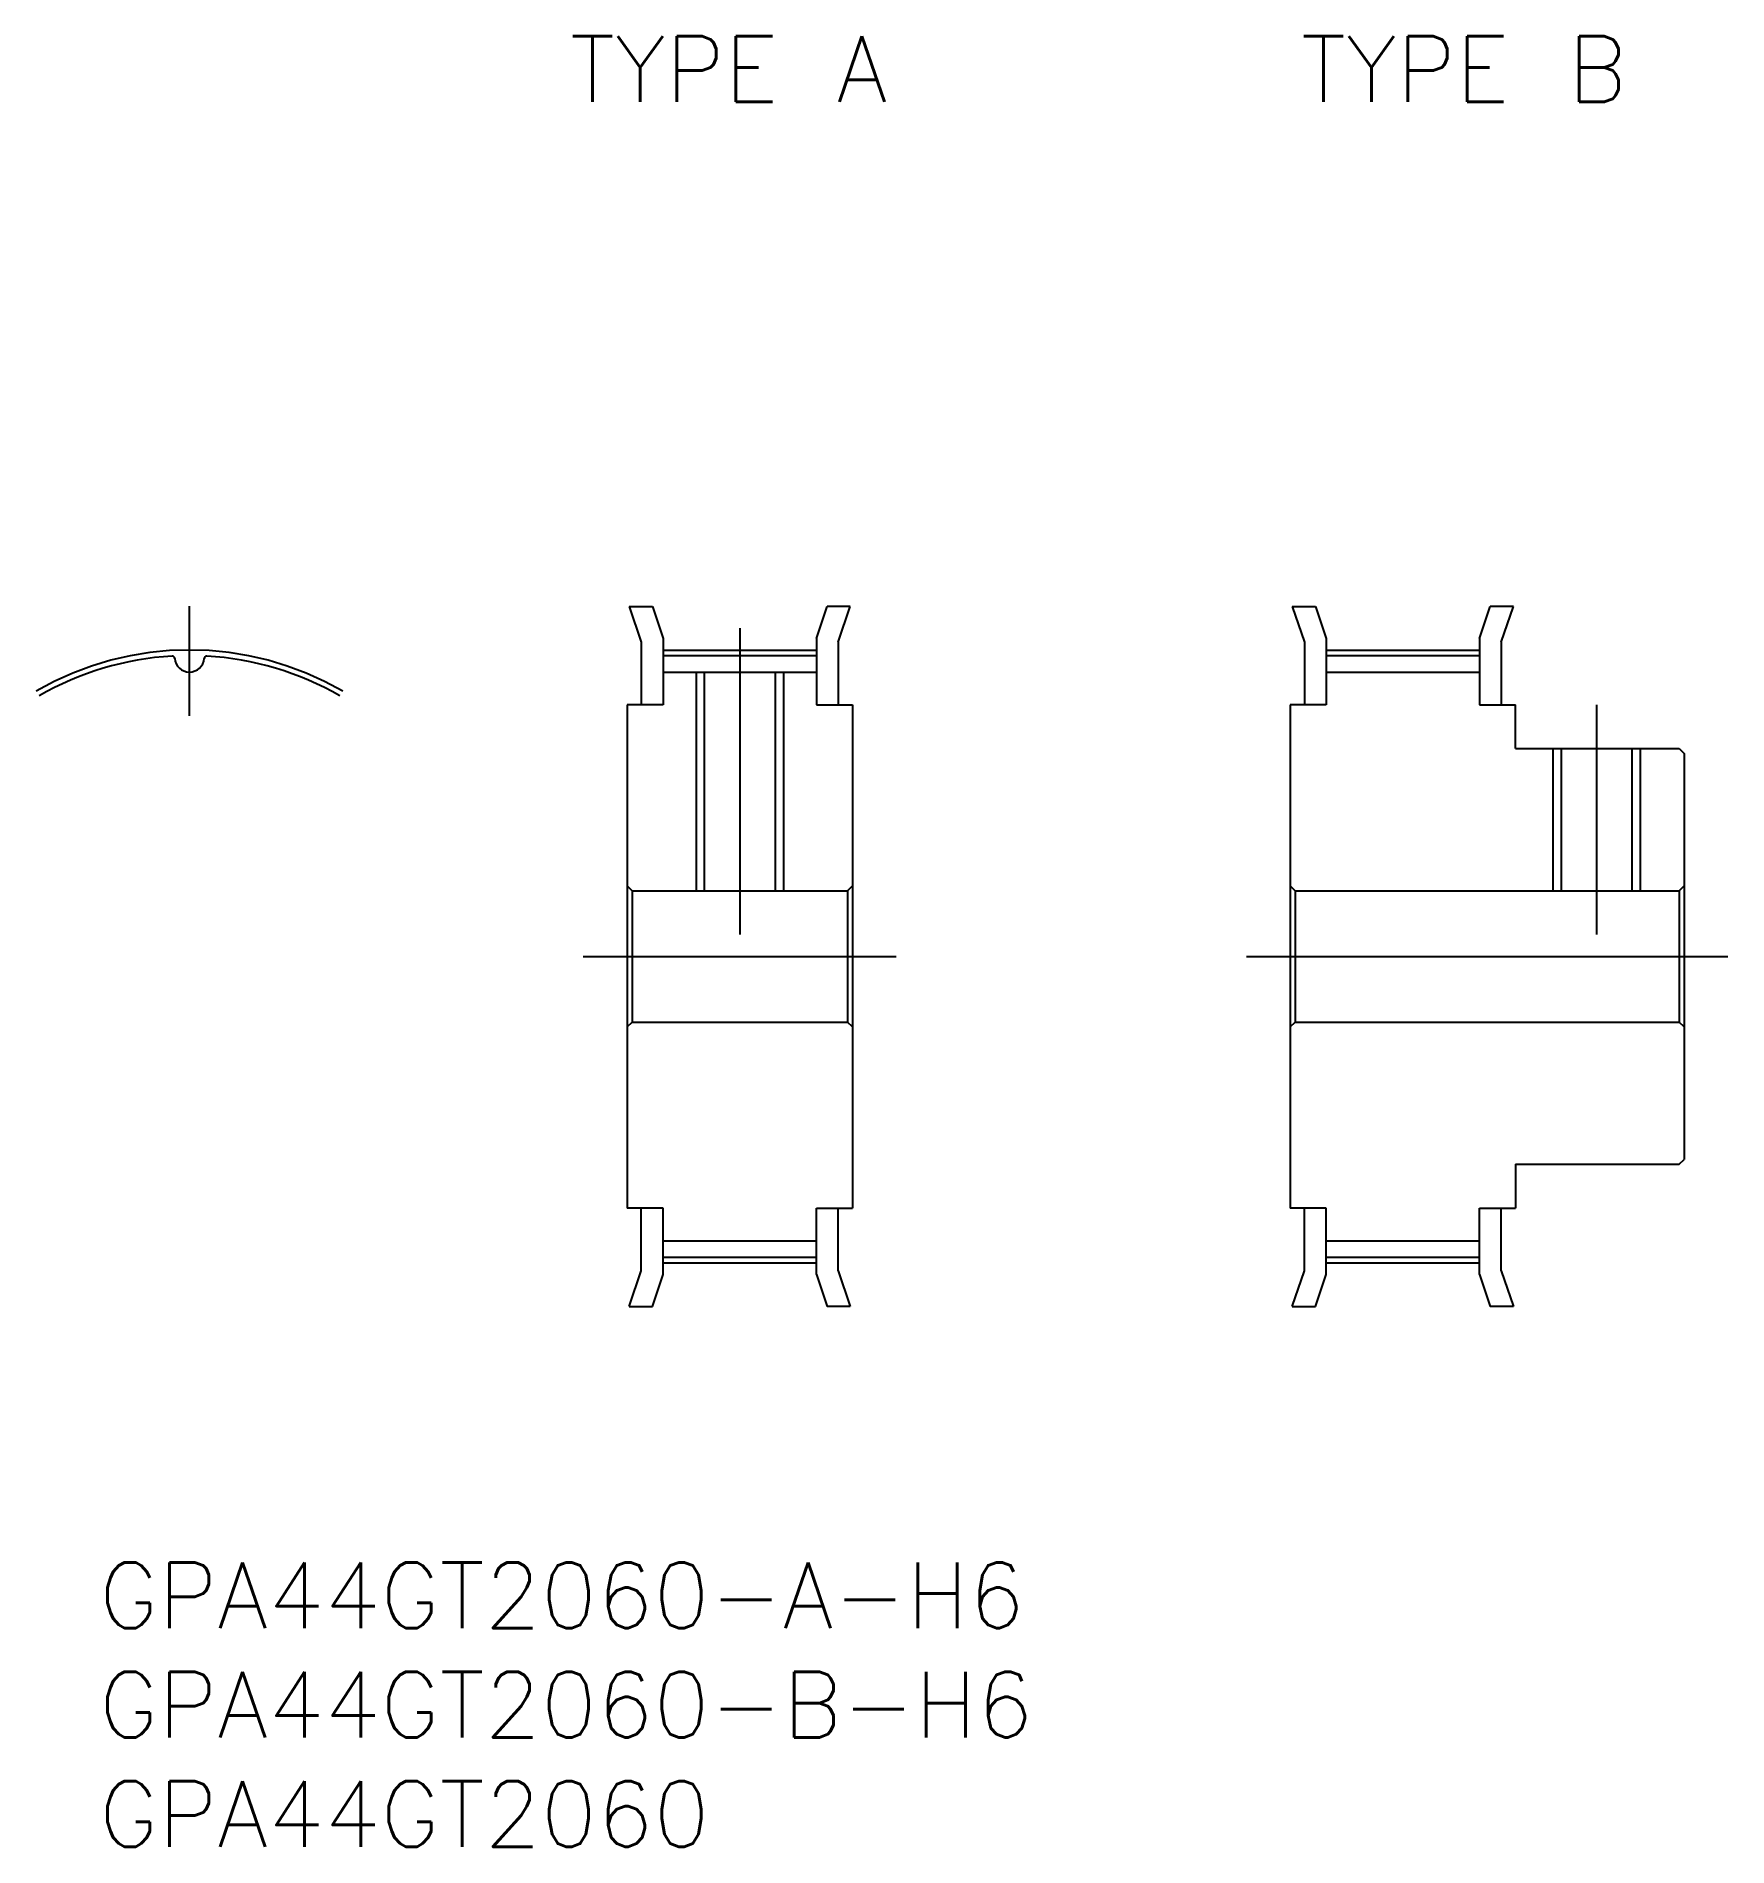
# Model space of a CAD drawing. Extents: x -7 to 70.3, y -40.7 to 42.1.
import ezdxf

# ---------------------------------------------------------------- set-up
doc = ezdxf.new("R2010")
doc.units = 0
doc.linetypes.add('CENTER', pattern=[50.8, 31.75, -6.35, 6.35, -6.35])
doc.layers.get('0').update_dxf_attribs({"linetype": 'CONTINUOUS'})
doc.layers.add('CENTER', color=1, linetype='CONTINUOUS')
doc.styles.get("Standard").update_dxf_attribs({"font": 'txt.shx', "height": 3, "bigfont": 'bigfont.shx'})

msp = doc.modelspace()

# ---------------------------------------------------------------- linework, layer by layer
at = {"color": 7, "linetype": 'CONTINUOUS'}
for p, q in [((20.1, 16), (20.65, 14.37)), ((20.1, 16), (21.155, 16)), ((21.155, 16), (21.65, 14.534)), ((28.65, 14.534), (29.145, 16)), ((30.2, 16), (29.145, 16)), ((29.65, 14.37), (30.2, 16)), ((50.4, 16), (50.95, 14.37)), ((50.4, 16), (51.455, 16)), ((51.455, 16), (51.95, 14.534)), ((58.95, 14.534), (59.445, 16)), ((60.5, 16), (59.445, 16)), ((59.95, 14.37), (60.5, 16)), ((20.65, 14.37), (20.65, 11.5)), ((21.65, 14.534), (21.65, 11.5)), ((28.65, 14.534), (28.65, 11.5)), ((29.65, 14.37), (29.65, 11.5)), ((50.95, 14.37), (50.95, 11.5)), ((51.95, 14.534), (51.95, 11.5)), ((58.95, 14.534), (58.95, 11.5)), ((59.95, 14.37), (59.95, 11.5)), ((21.65, 13.75), (28.65, 13.75)), ((51.95, 13.75), (58.95, 13.75)), ((21.65, 13), (28.65, 13)), ((23.529, 13), (23.529, 3)), ((26.771, 13), (26.771, 3)), ((51.95, 13), (58.95, 13)), ((20, 11.5), (20, -11.5)), ((21.65, 11.5), (20, 11.5)), ((28.65, 11.5), (30.3, 11.5)), ((30.3, 11.5), (30.3, -11.5)), ((50.3, 11.5), (50.3, -11.5)), ((51.95, 11.5), (50.3, 11.5)), ((58.95, 11.5), (60.6, 11.5)), ((60.6, 9.5), (60.6, 11.5)), ((60.6, 9.5), (68.075, 9.5)), ((62.679, 9.5), (62.679, 3)), ((65.921, 9.5), (65.921, 3)), ((68.075, 9.5), (68.3, 9.275)), ((68.3, 9.275), (68.3, -9.275)), ((20, 3.225), (20.225, 3)), ((20.225, 3), (30.075, 3)), ((20.225, 3), (20.225, -3)), ((30.3, 3.225), (30.075, 3)), ((30.075, 3), (30.075, -3)), ((50.3, 3.225), (50.525, 3)), ((50.525, 3), (68.075, 3)), ((50.525, 3), (50.525, -3)), ((68.3, 3.225), (68.075, 3)), ((68.075, 3), (68.075, -3)), ((20, -3.225), (20.225, -3)), ((20.225, -3), (30.075, -3)), ((30.3, -3.225), (30.075, -3)), ((50.3, -3.225), (50.525, -3)), ((50.525, -3), (68.075, -3)), ((68.3, -3.225), (68.075, -3)), ((60.6, -9.5), (68.075, -9.5)), ((60.6, -9.5), (60.6, -11.5)), ((68.075, -9.5), (68.3, -9.275)), ((21.65, -11.5), (20, -11.5)), ((20.65, -14.37), (20.65, -11.5)), ((21.65, -14.534), (21.65, -11.5)), ((28.65, -11.5), (30.3, -11.5)), ((28.65, -14.534), (28.65, -11.5)), ((29.65, -14.37), (29.65, -11.5)), ((51.95, -11.5), (50.3, -11.5)), ((50.95, -14.37), (50.95, -11.5)), ((51.95, -14.534), (51.95, -11.5)), ((58.95, -11.5), (60.6, -11.5)), ((58.95, -14.534), (58.95, -11.5)), ((59.95, -14.37), (59.95, -11.5)), ((21.65, -13), (28.65, -13)), ((51.95, -13), (58.95, -13)), ((21.65, -13.75), (28.65, -13.75)), ((51.95, -13.75), (58.95, -13.75)), ((20.1, -16), (20.65, -14.37)), ((21.155, -16), (21.65, -14.534)), ((28.65, -14.534), (29.145, -16)), ((29.65, -14.37), (30.2, -16)), ((50.4, -16), (50.95, -14.37)), ((51.455, -16), (51.95, -14.534)), ((58.95, -14.534), (59.445, -16)), ((59.95, -14.37), (60.5, -16)), ((20.1, -16), (21.155, -16)), ((30.2, -16), (29.145, -16)), ((50.4, -16), (51.455, -16)), ((60.5, -16), (59.445, -16))]:
    msp.add_line(p, q, dxfattribs=at)
at = {"color": 3, "linetype": 'CONTINUOUS'}
for p, q in [((23.15, 13), (23.15, 3)), ((27.15, 13), (27.15, 3)), ((62.3, 9.5), (62.3, 3)), ((66.3, 9.5), (66.3, 3))]:
    msp.add_line(p, q, dxfattribs=at)
at = {"color": 7, "linetype": 'CONTINUOUS'}
for centre, radius, start, end in [((0, 0), 13.75, 93.30072, 120), ((-0.785, 13.615), 0.113, 4.37863, 93.30085), ((0, 13.675), 0.675, 184.37863, 355.62137), ((0.785, 13.615), 0.113, 86.69928, 175.62137), ((0, 0), 13.75, 60, 86.69928)]:
    msp.add_arc(centre, radius, start, end, dxfattribs=at)
at = {"layer": 'CENTER', "color": 1, "linetype": 'CENTER'}
for p, q in [((0, 11), (0, 16.005)), ((25.15, 15), (25.15, 1)), ((21.65, 14.005), (28.65, 14.005)), ((51.95, 14.005), (58.95, 14.005)), ((64.3, 11.5), (64.3, 1)), ((18, 0), (32.3, 0)), ((48.3, 0), (70.3, 0)), ((21.65, -14.005), (28.65, -14.005)), ((51.95, -14.005), (58.95, -14.005))]:
    msp.add_line(p, q, dxfattribs=at)
msp.add_arc((0, 0), 14.005, 60, 120, dxfattribs=at)

# ---------------------------------------------------------------- texts
at = {"color": 7, "linetype": 'CONTINUOUS'}
for s, p in [('TYPE A', (17.385, 39.06)), ('TYPE B', (50.798, 39.06)), ('GPA44GT2060-A-H6', (-4.129, -30.695)), ('GPA44GT2060-B-H6', (-4.129, -35.695)), ('GPA44GT2060', (-4.129, -40.695))]:
    msp.add_text(s, height=3, dxfattribs=at).set_placement(p)

doc.saveas('drawing.dxf')
